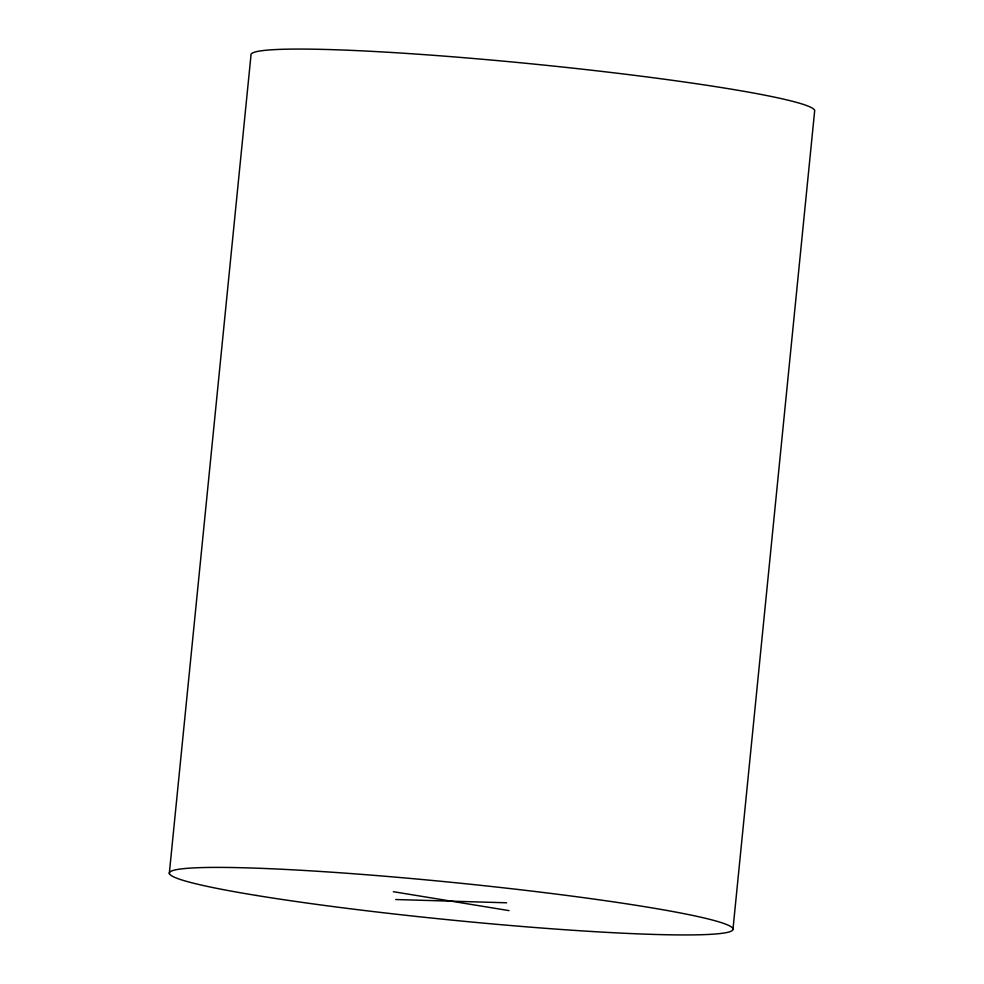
<?xml version="1.0" encoding="UTF-8"?>
<svg xmlns="http://www.w3.org/2000/svg" width="984" height="984" viewBox="0 0 984 984"><rect width="100%" height="100%" fill="white"/><g stroke="black" fill="none" stroke-linecap="round" stroke-linejoin="round"><path stroke-width="1.48" d="M169.297 873.558L250.982 55.227A283.318 18.782 5.7 0 1 526.834 63.382A283.318 18.782 5.7 0 1 814.703 110.442L733.019 928.773M395.728 899.524L506.6 902.795M393.317 891.701L509.011 910.618M256.098 895.403A283.318 18.782 5.7 0 0 724.974 932.869A283.318 18.782 5.7 0 0 372.407 875.219A283.318 18.782 5.7 0 0 256.098 895.403"/></g></svg>
